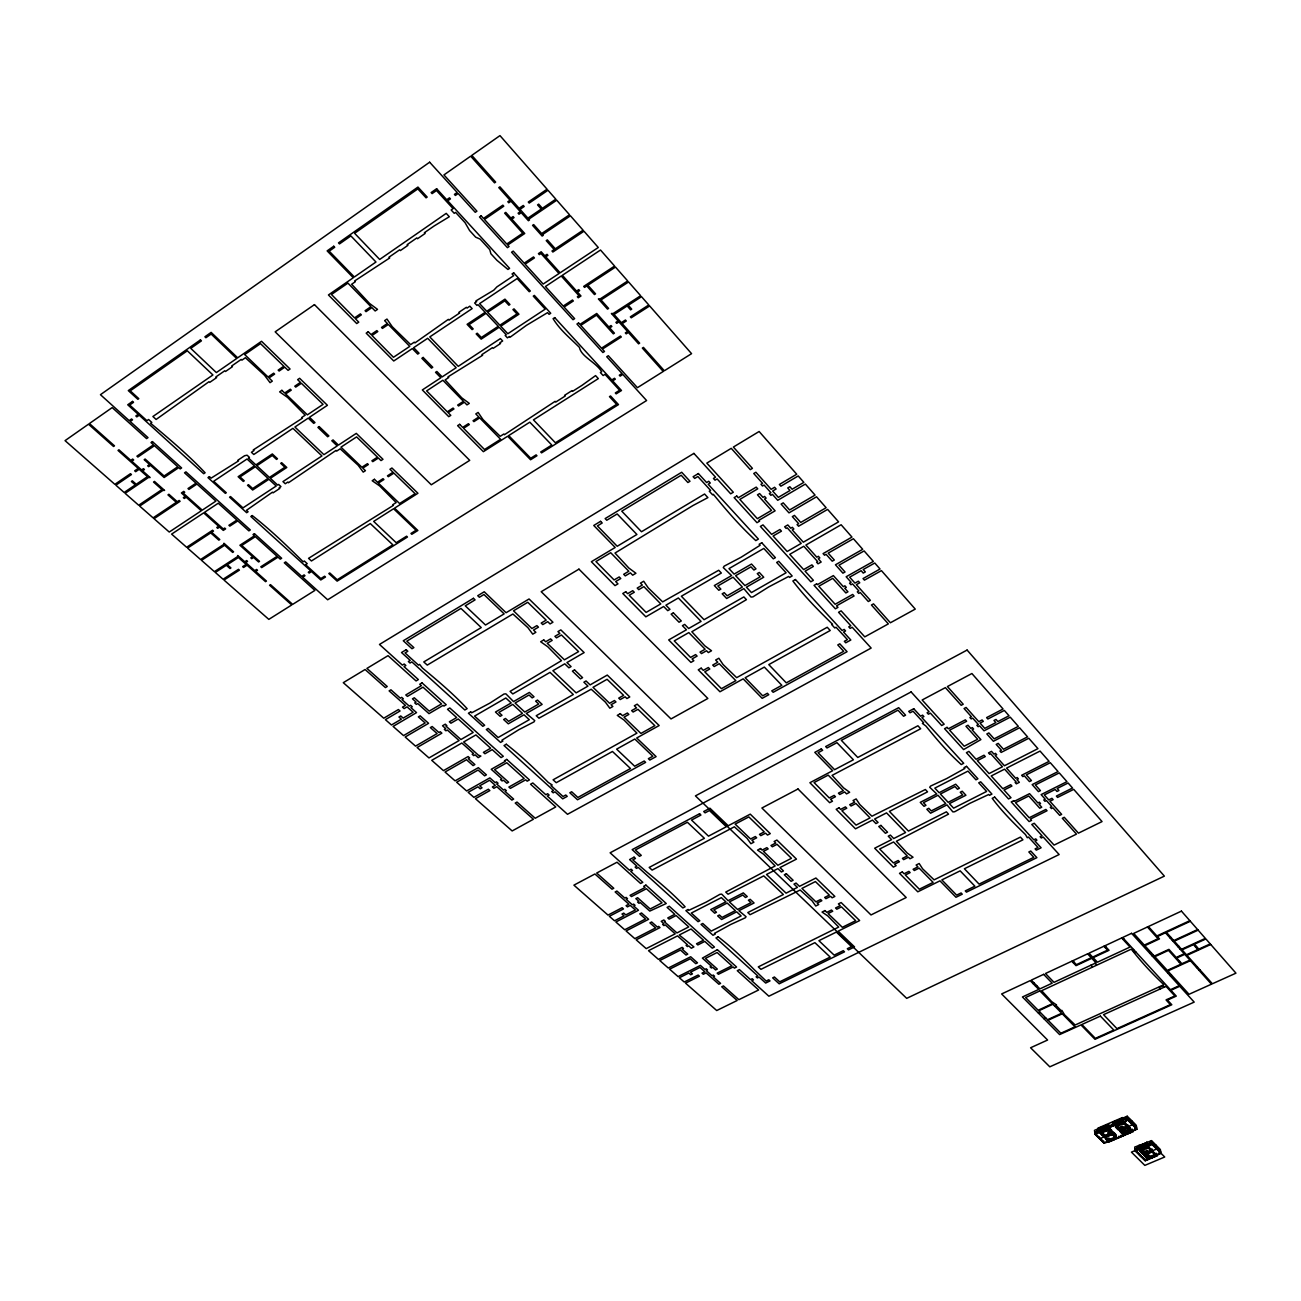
<?xml version="1.0" encoding="UTF-8"?>
<svg xmlns="http://www.w3.org/2000/svg" width="1301" height="1301" viewBox="0 0 1301 1301"><rect width="100%" height="100%" fill="white"/><g stroke="black" fill="none" stroke-linecap="round" stroke-linejoin="round"><path stroke-width="1.5" d="M1073.049 962.496L1073.976 962.073M1105.151 947.535L1106.078 947.095M1122.877 939.273L1123.804 938.834M1033.059 983.605L1034.197 983.068M1035.531 986.125L1036.669 985.589M1133.61 949.519L1132.667 949.958L1135.057 952.56L1136.001 952.137M1170.071 937.94L1171.014 937.501M1172.429 940.574L1173.372 940.135M1149.742 953.291L1151.157 952.641M1152.117 955.877L1153.515 955.227M1177.877 946.673L1178.82 946.234M1038.491 1013.219L1040.28 1012.389M1054.493 1005.868L1056.526 1004.925L1051.631 1001.575L1041.662 990.695L1131.268 949.161C1142.034 962.74 1150.832 972.254 1163.875 984.727L1075.163 1025.009L1064.527 1014.78L1061.909 1010.422L1059.876 1011.365M1180.202 949.275L1181.162 948.836M1195.538 946.965L1196.481 946.526M1043.89 1018.683L1045.679 1017.854M1178.608 961.602L1179.552 961.179M1167.713 973.018L1169.127 972.384M1170.038 975.571L1171.437 974.937M1196.53 967.521L1197.473 967.098M1198.823 970.091L1199.766 969.652M1167.485 1000.079L1176.283 996.111L1170.933 990.272L1179.763 986.272L1194.188 1002.112L1049.809 1066.82L1030.587 1047.76L1047.598 1040.036L1001.64 993.948L1030.164 980.645L1038.735 989.41L1022.44 996.973L1059.616 1034.588L1080.968 1024.912L1094.987 1039.304L1171.811 1004.762L1166.981 999.526M1132.748 1129.626L1133.073 1131.61L1108.989 1141.936L1098.857 1131.968L1098.272 1128.032L1122.389 1117.592L1123.479 1123.641M1136.911 1129.268L1136.261 1125.316L1127.203 1116.225L1115.103 1121.446L1115.721 1125.398L1127.853 1120.161L1136.911 1129.268L1124.828 1134.456L1124.194 1130.504M1106.322 1125.885L1105.769 1127.593M1116.225 1121.592L1115.689 1123.3M1094.775 1132.342L1106.793 1127.138M1115.412 1123.43L1127.528 1118.193L1136.586 1127.284M1106.614 1127.853L1106.078 1129.561M1116.534 1123.576L1115.998 1125.284M1122.161 1121.153L1121.625 1122.861M1098.857 1131.968L1123.17 1121.657M1095.068 1134.309L1107.102 1129.122L1106.5 1125.17L1094.483 1130.358L1095.068 1134.309L1104.224 1143.286L1116.225 1138.131L1115.916 1136.163M1101.329 1133.187L1110.013 1129.382L1110.225 1130.764M1116.209 1122.552L1114.615 1120.958L1115.542 1127.056L1123.755 1123.527L1122.015 1118.47L1122.698 1122.389L1131.724 1131.496M1110.745 1130.114L1110.208 1131.821M1118.079 1126.959L1117.543 1128.666M1105.508 1127.707L1109.2 1131.203L1110.501 1130.65M1116.534 1128.048L1117.819 1127.479L1115.233 1124.91M1109.639 1129.951L1109.948 1131.935L1111.233 1131.382L1110.924 1129.398M1120.714 1132.195L1121.999 1131.642L1118.567 1128.227L1117.266 1128.78L1116.957 1126.796M1115.542 1127.056L1118.258 1129.756L1126.455 1126.227L1125.349 1122.714L1125.576 1124.097M1123.235 1128.243L1122.698 1129.951M1122.519 1131.724L1123.495 1132.699L1130.406 1129.74L1127.707 1127.04L1120.795 1130.016L1121.787 1130.992L1120.486 1131.545L1119.852 1128.341L1120.86 1132.358M1119.234 1127.219L1119.722 1131.219L1127.934 1127.691M1114.193 1134.57L1115.152 1135.643M1122.259 1131.106L1121.722 1132.813M1109.948 1131.935L1113.396 1135.35L1114.681 1134.797M1126.097 1130.227L1130.309 1128.422M1114.128 1136.082L1115.429 1135.513L1115.12 1133.545L1113.819 1134.098L1114.128 1136.082L1116.713 1138.619L1116.095 1134.521M1120.486 1131.545L1123.413 1131.382L1126.113 1133.887L1124.698 1130.829L1125.316 1134.927L1122.747 1132.374L1121.446 1132.927L1120.486 1128.032M1124.503 1132.472L1130 1130.114M1108.257 1139.985L1116.404 1136.489L1113.705 1133.822L1113.396 1131.837M1119.722 1131.219L1122.438 1133.903L1131.236 1130.227L1131.463 1131.61M1131.561 1130.081L1132.537 1131.138M1130.634 1131.171L1130.114 1132.878M1140.554 1146.815L1138.993 1145.254L1139.92 1151.287L1148.084 1147.84L1147.189 1142.457L1134.716 1147.075L1135.366 1151.011L1145.222 1160.785L1157.191 1155.727L1156.849 1153.759M1151.499 1140.619L1139.481 1145.726L1140.131 1149.677L1152.166 1144.555L1151.499 1140.619L1160.329 1149.499L1161.012 1153.434L1149.011 1158.508L1148.685 1156.54M1146.165 1143.514L1145.644 1145.222M1147.238 1143.059L1146.718 1144.766M1135.041 1149.043L1147.531 1144.425M1139.806 1147.693L1151.824 1142.587L1160.671 1151.466M1146.49 1145.482L1145.97 1147.189M1147.58 1145.026L1147.043 1146.734M1135.366 1151.011L1147.368 1145.905L1157.191 1155.727M1142.928 1150.93L1143.921 1151.987L1143.172 1152.312L1142.961 1149.889L1142.327 1151.857L1140.896 1152.247L1140.57 1150.279M1139.92 1151.287L1142.571 1153.922L1150.718 1150.474L1150.393 1148.507M1143.53 1151.418L1144.018 1155.353L1152.149 1151.905L1151.824 1149.938M1147.01 1154.995L1147.986 1156.052L1147.043 1153.954M1146.262 1155.76L1144.978 1156.313L1144.132 1152.507L1144.376 1153.889M1144.018 1155.353L1146.653 1157.971L1154.784 1154.54L1154.442 1152.572M1156.426 1153.889L1155.906 1155.581L1146.994 1146.75M1154.768 1155.272L1154.247 1156.963M1106.631 1134.765L1108.11 1136.212M1100.744 1129.235L1099.621 1128.146L1100.223 1132.081L1109.363 1141.075L1109.054 1138.18L1108.517 1139.871M1098.272 1128.032L1099.41 1132.439M1099.914 1130.114L1101.036 1131.219M1099.069 1130.488L1123.202 1120.063M1107.606 1126.276L1105.996 1124.682L1106.923 1130.78L1105.199 1125.723L1106.322 1126.829M1106.549 1125.739L1106.826 1129.235M1110.436 1129.414L1110.973 1131.496M1114.615 1133.561L1115.266 1135.366M1106.305 1126.65L1109.2 1131.203M1109.509 1129.658L1112.225 1132.358L1104.061 1135.871L1103.752 1133.887M1108.452 1133.252L1109.086 1135.057M1116.713 1122.861L1118.128 1125.95L1116.404 1120.893L1117.51 1121.999M1141.091 1147.157L1142.506 1150.198L1140.766 1145.189L1141.839 1146.262M1122.324 1130.114L1120.535 1126.666M1149.222 1156.898L1150.295 1157.955L1149.954 1155.987M1114.924 1122.926L1116.843 1126.503M1139.318 1147.222L1140.879 1148.783M1139.643 1149.19L1149.482 1158.98L1148.881 1154.93M1119.413 1129.252L1122.438 1133.903M1122.324 1120.437L1123.446 1121.543M1146.669 1144.782L1147.742 1145.856M1133.073 1131.61L1123.023 1121.543L1122.389 1117.592M1123.869 1127.349L1125.332 1128.813M1148.149 1151.564L1149.58 1152.995M1147.417 1143.904L1146.344 1142.815L1147.059 1148.263M1055.859 1005.234L1061.226 1010.731M1090.921 965.196L1092.271 966.627M1095.1 963.26L1096.45 964.692M1160.216 988.971L1158.915 987.573L1163.11 985.67L1164.395 987.069M1181.877 963.748L1176.706 958.024L1184.739 954.349L1189.895 960.089L1167.306 970.4L1154.833 956.674L1168.509 950.38L1180.934 964.187M1197.847 949.567L1193.472 944.64L1182.072 949.86L1186.463 954.771L1210.223 943.892L1205.881 938.948L1194.432 944.201L1198.79 949.128M1159.776 1150.572L1159.126 1148.767L1159.354 1150.149M1160.118 1152.54L1159.467 1150.735L1159.695 1152.117M1158.671 1149.466L1158.02 1147.661L1158.248 1149.043M1159.012 1151.434L1158.362 1149.629L1158.589 1151.011M1159.24 1154.182L1158.996 1152.8L1158.492 1154.507M1157.565 1148.36L1156.914 1146.555L1157.158 1147.937M1157.906 1150.328L1157.256 1148.523L1157.483 1149.905M1155.922 1145.075L1156.589 1149.011L1152.296 1150.832L1151.954 1148.864M1155.353 1146.132L1154.703 1144.343L1154.946 1145.709M1155.695 1148.1L1155.044 1146.311L1155.272 1147.693M1156.378 1153.271L1156.719 1155.239M1154.247 1145.026L1153.597 1143.221L1153.841 1144.604M1154.589 1146.994L1153.938 1145.189L1154.166 1146.571M1155.516 1153.645L1155.857 1155.613M1153.141 1143.921L1152.491 1142.115L1152.719 1143.498M1153.483 1145.888L1152.832 1144.083L1153.06 1145.465M1154.995 1156.654L1154.28 1153.271L1153.759 1154.963M1152.849 1151.45L1153.076 1152.832M1152.426 1151.043L1152.67 1152.41M1150.051 1143.335L1149.824 1141.969L1149.303 1143.66M1150.377 1145.319L1150.149 1143.937L1149.629 1145.628M1151.418 1150.019L1151.645 1151.401M1152.426 1157.744L1152.198 1156.361L1151.678 1158.053M1150.995 1149.596L1151.222 1150.978M1149.97 1148.588L1150.214 1149.97M1149.564 1148.165L1149.791 1149.547M1149.092 1153.206L1148.864 1151.824L1148.344 1153.515M1146.718 1141.969L1147.482 1145.97M1147.58 1146.571L1147.807 1147.954M1146.913 1152.084L1147.433 1150.393L1148.084 1153.629L1146.311 1150.23M1147.596 1155.467L1147.937 1157.435M1146.246 1152.296L1146.588 1154.263L1144.815 1150.865M1146.653 1154.507L1146.978 1156.475L1145.693 1157.028L1145.368 1155.06M1147.726 1159.728L1147.498 1158.345L1146.978 1160.037M1144.62 1143.498L1144.847 1144.864M1144.945 1145.465L1145.173 1146.848M1146.295 1154.28L1146.832 1156.329M1145.921 1153.792L1146.653 1157.971M1143.855 1143.807L1144.099 1145.189M1144.197 1145.774L1144.425 1147.157M1144.978 1152.849L1145.303 1154.816M1144.88 1158.817L1145.222 1160.785M1142.034 1144.587L1142.262 1145.97M1142.359 1146.555L1142.603 1147.937M1142.571 1150.458L1142.896 1152.426L1141.611 1152.962L1141.286 1150.995M1144.197 1159.776L1143.546 1157.988L1143.774 1159.354M1141.286 1144.913L1141.514 1146.279M1141.611 1146.88L1141.839 1148.263M1141.855 1149.742L1142.18 1151.71M1142.245 1151.954L1142.571 1153.922M1142.977 1158.557L1142.327 1156.768L1142.554 1158.134M1140.814 1147.271L1140.587 1145.888L1140.066 1147.58M1141.205 1150.751L1140.912 1147.856L1140.392 1149.564M1141.741 1157.337L1141.091 1155.548L1141.319 1156.914M1135.675 1126.373L1135.025 1124.568L1135.253 1125.934M1136.001 1128.341L1135.35 1126.536L1135.578 1127.918M1140.505 1156.117L1139.855 1154.329L1140.083 1155.695M1134.553 1125.235L1133.887 1123.43L1134.114 1124.812M1134.862 1127.219L1134.212 1125.398L1134.439 1126.78M1135.122 1130.032L1134.895 1128.65L1134.374 1130.358M1139.286 1154.898L1138.635 1153.093L1138.863 1154.475M1137.562 1147.97L1137.334 1146.588L1136.798 1148.295M1137.871 1149.938L1137.659 1148.555L1137.123 1150.263M1133.415 1124.097L1132.764 1122.291L1132.992 1123.674M1133.74 1126.081L1133.09 1124.259L1133.317 1125.641M1138.05 1153.678L1137.399 1151.873L1137.627 1153.255M1131.74 1120.779L1132.39 1124.731L1128.065 1126.585L1127.739 1124.617M1136.814 1152.442L1136.163 1150.653L1136.391 1152.035M1135.838 1148.685L1136.066 1150.051M1131.154 1121.836L1130.504 1120.015L1130.715 1121.397M1131.48 1123.804L1130.813 1121.982L1131.041 1123.381M1132.26 1129.138L1132.586 1131.122M1130.016 1120.681L1129.366 1118.876L1129.593 1120.259M1130.341 1122.665L1129.691 1120.844L1129.902 1122.226M1131.398 1129.512L1131.772 1131.463M1130.536 1129.073L1129.886 1127.251L1130.862 1132.553M1128.878 1119.543L1128.227 1117.738L1128.455 1119.12M1129.203 1121.527L1128.552 1119.706L1128.78 1121.088M1130.358 1130.504L1130.13 1129.122L1129.593 1130.829M1127.203 1116.225L1127.853 1120.161M1128.666 1127.268L1128.878 1128.65M1128.227 1126.829L1128.455 1128.211M1127.398 1125.056L1127.707 1127.04M1127.186 1125.788L1127.414 1127.17M1128.276 1133.659L1128.048 1132.277L1127.528 1133.984M1125.739 1118.958L1125.511 1117.575L1124.991 1119.299M1126.064 1120.942L1125.837 1119.559L1125.3 1121.267M1126.764 1125.365L1126.975 1126.747M1125.723 1124.324L1125.934 1125.707M1125.284 1123.885L1125.511 1125.267M1125.316 1130.65L1125.528 1132.033M1125.625 1132.634L1125.853 1134.017M1123.511 1127.479L1123.82 1129.463L1122.031 1126.015M1122.73 1123.966L1121.836 1119.169L1121.299 1120.877M1123.446 1129.626L1122.649 1127.138L1122.877 1128.52M1123.186 1130.732L1123.722 1133.35M1123.544 1135.692L1123.316 1134.309L1122.779 1136.017M1122.747 1132.374L1121.755 1126.78L1121.218 1128.487M1120.259 1119.153L1120.486 1120.535M1120.584 1121.12L1120.795 1122.503M1121.69 1129.675L1121.999 1131.642M1121.462 1129.008L1121.738 1131.756M1119.51 1119.478L1119.722 1120.86M1119.819 1121.446L1120.047 1122.828M1121.381 1136.619L1121.169 1135.236L1120.633 1136.944M1117.673 1120.275L1117.884 1121.641M1117.982 1122.243L1118.209 1123.625M1118.258 1126.243L1118.567 1128.227M1116.925 1120.6L1117.136 1121.982M1117.234 1122.568L1117.445 1123.95M1117.51 1125.511L1118.258 1129.756M1117.331 1126.211L1117.559 1127.609M1119.234 1137.546L1119.023 1136.163L1118.486 1137.871M1116.225 1126.064L1116.681 1128.195M1115.738 1136.879L1115.949 1138.261M1113.136 1123.706L1112.924 1122.324L1112.388 1124.031M1113.445 1125.674L1113.233 1124.292L1112.697 1125.999M1114.372 1132.813L1115.201 1138.57M1114.404 1135.952L1114.209 1133.529L1105.541 1137.318L1105.248 1135.35M1114.632 1136.716L1114.941 1138.684L1113.526 1135.627M1113.445 1133.854L1113.672 1135.236M1114.518 1139.562L1114.307 1138.18L1113.77 1139.887M1113.087 1133.366L1113.396 1135.35M1111.298 1126.601L1111.07 1125.219L1110.534 1126.926M1111.916 1130.374L1112.404 1134.374M1111.883 1133.854L1111.249 1132.049L1111.461 1133.431M1110.192 1128.666L1111.119 1134.927L1109.33 1131.496M1111.948 1140.668L1111.721 1139.286L1111.184 1140.993M1110.745 1135.09L1110.534 1133.708L1109.997 1135.415M1108.826 1125.56L1108.615 1124.178L1108.078 1125.885M1109.477 1131.089L1108.924 1126.162L1108.387 1127.869M1110.16 1139.269L1110.371 1140.652M1107.915 1128.243L1108.208 1130.227M1108.663 1134.635L1109.054 1132.244L1109.623 1135.578L1107.834 1132.13M1109.411 1139.578L1109.623 1140.961M1108.696 1139.952L1108.989 1141.936M1107.948 1138.017L1108.566 1141.432M1106.5 1138.261L1105.85 1136.456L1106.061 1137.838M1106.224 1138.033L1106.435 1139.416M1106.744 1142.213L1106.533 1140.831L1105.996 1142.522M1103.882 1126.227L1104.094 1127.609M1104.191 1128.195L1104.403 1129.577M1105.801 1137.611L1106.013 1138.993M1105.021 1136.814L1104.37 1135.009L1104.582 1136.391M1103.134 1126.552L1103.346 1127.934M1103.443 1128.52L1103.638 1129.902M1103.102 1134.927L1102.89 1133.545L1103.947 1136.96L1099.654 1138.814L1099.361 1136.83M1103.931 1141.319L1104.224 1143.286M1101.313 1127.333L1101.524 1128.715M1101.605 1129.317L1101.817 1130.699M1102.142 1131.366L1102.354 1132.748M1103.297 1142.376L1102.663 1140.57L1102.874 1141.953M1101.394 1131.691L1101.605 1133.073M1101.654 1133.545L1101.866 1134.927M1100.939 1129.675L1100.727 1128.292L1100.191 1130M1101.248 1131.642L1101.036 1130.26L1100.483 1131.968M1100.565 1127.658L1100.76 1129.04M1100.857 1129.642L1101.443 1134.505M1102.158 1141.253L1101.524 1139.448L1101.736 1140.831M1101.02 1140.148L1100.386 1138.342L1100.581 1139.709M1098.727 1137.903L1098.093 1136.098L1098.304 1137.481M1097.296 1131.252L1097.085 1129.87L1096.548 1131.577M1097.589 1133.22L1097.377 1131.837L1096.841 1133.545M1097.589 1136.781L1096.938 1134.96L1097.15 1136.342M1096.434 1135.643L1095.8 1133.838L1095.995 1135.22M429.639 162.202L100.453 394.691L129.157 420.613L131.547 418.955L132.539 419.849L130.165 421.508L148.005 437.624L146.574 438.6L112.179 407.587L89.427 423.541L114.488 445.836L113.545 446.487L88.484 424.207L65.05 440.632L114.862 484.346L130.474 473.678L131.45 474.556L115.854 485.192L124.148 492.477L135.304 484.899L131.401 481.468L132.344 480.833L136.231 484.265L147.452 476.654L139.174 469.287L135.662 471.678L134.686 470.816L138.199 468.409L118.017 450.455L118.944 449.804L130.799 460.359L132.669 459.058L133.661 459.936L131.775 461.221L141.581 469.937L143.452 468.669L144.427 469.531L142.557 470.816L150.119 477.532L148.428 477.516L125.124 493.339L138.687 505.243L161.958 489.55L153.534 482.053L154.477 481.419L164.577 490.412L162.918 490.412L139.662 506.089L153.095 517.863L176.334 502.332L167.959 494.884L168.886 494.25L177.261 501.698L179.131 500.446L180.091 501.292L154.055 518.709L169.244 532.044L201.33 510.773L186.173 497.226L184.303 498.478L183.343 497.632L185.23 496.38L181.408 492.965L183.766 491.388L184.709 492.25L183.311 493.193L202.257 510.155L215.885 501.113L196.955 484.037L188.954 489.404L187.994 488.558L196.012 483.175L184.531 472.816L185.945 471.873L250.312 529.946L248.898 530.873L237.823 520.888L229.838 526.108L228.911 525.279L236.896 520.058L218.243 503.227L204.615 512.252L223.3 528.97L224.699 528.043L225.626 528.873L223.3 530.401L219.576 527.084L217.706 528.32L216.779 527.49L218.649 526.255L203.672 512.87L171.618 534.109L186.628 547.282L212.583 530.239L213.51 531.068L211.64 532.288L219.788 539.525L218.844 540.143L210.713 532.906L187.572 548.111L200.582 559.528L223.691 544.452L223.935 543.233L233.578 551.803L232.651 552.405L224.618 545.265L201.509 560.341L214.389 571.643L237.465 556.698L237.693 555.478L244.783 561.788L246.637 560.585L247.548 561.398L245.694 562.585L254.752 570.651L256.606 569.464L257.517 570.277L255.663 571.464L266.461 581.075L265.534 581.661L247.044 565.203L243.563 567.447L242.653 566.634L246.133 564.406L238.392 557.511L227.285 564.699L230.928 567.935L230.017 568.521L226.358 565.301L215.316 572.44L223.073 579.254L238.49 569.318L239.4 570.131L223.983 580.051L268.819 619.374L291.733 604.965L269.567 585.239L270.494 584.653L292.66 604.38L314.907 590.41L284.301 562.796L285.7 561.902L301.751 576.392L304.092 574.912L304.971 575.709L302.645 577.189L327.673 599.777L646.597 400.545L622.821 374.428L620.154 376.135L619.309 375.208L621.992 373.501L606.721 356.734L608.331 355.71L637.425 387.682L663.266 371.452L642.352 348.083L643.442 347.4L664.339 370.769L691.563 353.661L649.638 305.946L631.213 317.802L630.367 316.842L648.792 304.971L641.523 296.693L628.285 305.263L631.717 309.134L630.611 309.849L627.18 305.963L614.023 314.484L621.341 322.664L625.439 320.013L626.285 320.989L622.187 323.624L639.653 343.139L638.563 343.838L628.367 332.454L626.188 333.853L625.342 332.893L627.521 331.495L618.951 321.932L616.772 323.331L615.91 322.372L618.089 320.957L611.405 313.476L613.161 313.508L640.661 295.717L628.578 281.959L601.013 299.929L608.592 308.418L607.502 309.118L598.395 298.937L600.135 298.954L627.7 280.967L615.487 267.079L587.857 285.228L595.549 293.831L594.459 294.546L586.767 285.944L584.572 287.391L583.694 286.399L614.609 266.071L600.509 250.02L562.357 275.292L576.571 291.082L578.75 289.635L579.628 290.627L577.449 292.058L580.978 295.978L578.246 297.766L577.351 296.791L578.994 295.717L561.251 276.007L545.412 286.513L563.203 306.077L572.456 300.011L573.334 300.986L564.081 307.052L574.635 318.647L573.009 319.704L511.569 252.215L513.212 251.109L524.189 263.176L533.491 256.931L534.402 257.94L525.1 264.168L543.168 284.041L559.023 273.535L541.005 253.516L539.346 254.622L538.435 253.614L541.183 251.776L544.81 255.793L547.022 254.329L547.916 255.338L545.721 256.801L560.113 272.803L598.281 247.499L583.986 231.22L552.876 252.02L551.982 251.012L554.193 249.532L546.241 240.652L547.347 239.904L555.299 248.8L583.092 230.196L570.44 215.803L542.582 234.57L543.249 235.318L542.143 236.066L532.564 225.349L533.67 224.601L541.671 233.546L569.529 214.763L556.73 200.208L528.808 219.17L529.523 219.967L528.417 220.731L521.229 212.697L519.018 214.21L518.091 213.169L520.302 211.656L511 201.248L508.772 202.777L507.829 201.736L510.057 200.208L498.787 187.604L499.909 186.84L519.099 208.306L523.262 205.46L524.189 206.501L520.026 209.347L527.897 218.145L541.249 209.071L537.573 204.907L538.679 204.143L542.371 208.306L555.82 199.167L547.981 190.255L529.214 203.07L528.287 202.029L547.07 189.198L499.974 135.613L471.791 155.388L495.648 182.091L494.543 182.856L470.669 156.169L443.934 174.919L476.914 211.169L475.255 212.307L458.147 193.524L455.399 195.443L454.439 194.386L457.188 192.467L429.639 162.202M200.419 339.919L128.295 390.593L137.841 399.309L138.8 398.643L130.263 390.837L187.295 350.782L212.909 374.964L152.9 416.515L156.12 419.459L209.006 381.697L209.737 382.38L216.633 377.615L215.885 376.932L224.78 370.769L225.512 371.468L232.456 366.671L231.708 365.971L241.173 359.434L241.905 360.149L245.401 357.726L264.558 375.306L270.055 382.657L272.299 381.128L268.998 377.94L274.625 374.103L273.665 373.176L268.039 377.014L244.686 354.571L260.509 343.627L283.813 366.231L278.154 370.102L279.13 371.029L284.773 367.175L288.074 370.362L290.058 369.012L261.534 341.285L237.676 357.808L211.136 332.389L204.907 336.764L205.9 337.723L211.136 334.048L236.684 358.507L216.356 372.574L190.759 348.359L201.427 340.862L200.419 339.919M333.723 246.247L327.136 250.882L353.287 277.731L328.437 294.953L356.718 323.559L358.767 322.16L355.498 318.843L361.353 314.858L360.393 313.883L354.555 317.883L331.462 294.498L347.92 283.114L370.948 306.678L365.077 310.695L366.036 311.655L371.907 307.638L375.16 310.972L377.518 309.378L369.549 303.458L351.66 284.252L355.336 281.715L354.62 280.967L389.698 257.956L388.966 257.208L399.651 249.825L400.366 250.573L407.88 245.385L407.164 244.637L416.84 237.937L417.556 238.701L425.118 233.464L424.402 232.7L434.16 225.951L449.317 216.73L446.227 213.364L379.681 259.452L354.604 233.302L417.816 188.905L426.061 197.833L427.167 197.069L417.946 187.068L338.488 242.897L339.48 243.921L350.88 235.92L375.973 262.021L354.344 276.999L329.186 251.158L334.715 247.271L333.723 246.247M132.523 401.424L127.726 404.774L138.231 414.303L135.841 415.962L136.833 416.873L139.223 415.214L203.704 473.71L205.119 472.767C188.303 455.025 170.87 440.258 150.623 423.264L151.81 422.435L148.59 419.507L146.915 420.662L129.677 405.018L133.515 402.334L132.523 401.424M436.632 188.726L431.135 192.564L432.095 193.621L436.485 190.548L453.073 208.632L451.154 209.965L454.244 213.331L455.61 212.388L465.091 222.715L469.58 230.521L475.678 237.172L480.118 239.108L489.761 249.613L490.9 253.76L496.917 260.298L507.943 269.453L509.585 268.348L447.69 200.793L450.439 198.89L449.479 197.833L446.731 199.752L436.632 188.726M314.452 304.629L275.178 331.836L431.298 484.785L469.71 460.359L314.452 304.629M152.428 441.608L151.014 442.6L153.469 444.812L136.914 456.163L137.89 457.041L154.445 445.69L177.782 466.75L164.105 476.003L145.127 459.042L144.183 459.692L149.566 464.49L147.68 465.774L148.656 466.652L150.542 465.368L164.121 477.516L178.757 467.612L180.205 468.913L181.62 467.953L152.428 441.608M481.142 215.836L479.5 216.974L507.439 247.662L509.081 246.556L507.699 245.027L524.742 233.497L511.813 219.121L514.025 217.609L513.098 216.568L510.886 218.08L505.764 212.388L504.658 213.153L522.726 233.221L506.772 244.019L484.444 219.462L503.763 206.208L502.837 205.168L483.5 218.422L481.142 215.836M281.878 390.333L279.65 391.861L287.57 397.423L305.198 415.182L301.718 417.491L302.434 418.174L253.272 449.918L253.971 450.585L251.435 452.293L253.793 454.488L292.936 428.338L321.949 455.952L282.951 481.598L285.261 483.744L287.797 482.086L288.497 482.72L336.048 450.39L336.731 451.057L340.179 448.796L358.133 465.238L363.223 472.117L365.435 470.669L362.784 468.132L368.346 464.538L367.451 463.66L361.889 467.27L340.976 447.154L356.604 436.892L377.469 457.155L371.891 460.782L372.802 461.644L378.38 458.017L381.014 460.587L382.982 459.302L356.295 433.379L338.439 445.105L333.056 439.933L331.804 440.746L337.203 445.934L323.916 454.667L294.904 427.021L308.239 418.109L313.72 423.378L314.972 422.549L309.492 417.279L327.413 405.294L299.62 378.298L297.636 379.648L300.433 382.364L294.79 386.186L295.734 387.096L301.377 383.291L323.087 404.351L307.378 414.856L285.635 393.943L291.245 390.137L290.302 389.227L284.675 393.032L281.878 390.333M368.248 331.755L366.199 333.154L393.731 360.995L412.319 348.57L417.735 354.1L419.036 353.221L413.637 347.692L427.687 338.293L456.163 367.695L442.161 376.9L436.843 371.468L435.542 372.33L440.86 377.762L422.337 389.942L448.764 416.678L450.796 415.361L448.178 412.726L453.951 408.969L453.057 408.075L447.3 411.815L426.63 390.902L442.877 380.234L463.481 401.31L457.676 405.066L458.57 405.977L464.359 402.22L466.961 404.887L469.287 403.375L461.774 397.846L445.105 379.908L448.715 377.534L448.032 376.835L482.59 355.287L481.923 354.588L492.445 347.676L493.128 348.375L500.527 343.529L499.844 342.814L502.641 340.976L500.397 338.602L458.245 366.329L429.785 336.91L472.133 308.613L469.84 306.174L467.043 308.061L466.343 307.329L458.911 312.305L459.595 313.037L449.024 320.111L448.325 319.379L414.954 342.895L414.271 342.179L410.628 344.619L392.235 326.681L386.966 319.054L384.624 320.648L387.373 323.477L381.518 327.445L382.461 328.405L388.316 324.437L409.766 346.375L393.455 357.287L371.956 335.512L377.794 331.56L376.851 330.6L371.013 334.552L368.248 331.755M209.412 476.654L207.981 477.613L225.349 493.355L226.293 492.737L213.689 481.272L247.044 458.993L254.443 465.856L238.132 476.703L243.303 481.451L244.246 480.817L240.034 476.93L255.386 466.717L268.006 478.41L252.67 488.542L248.475 484.688L247.515 485.306L252.654 490.022L268.933 479.272L276.219 486.021L242.978 507.878L230.521 496.559L229.578 497.193L246.67 512.708L248.101 511.781L246.474 510.317L272.429 492.185L273.112 492.819L279.829 488.412L279.146 487.777L280.935 486.59L278.625 484.444L277.666 485.078L270.364 478.313L286.789 467.482L281.666 462.701L280.707 463.335L284.886 467.254L269.437 477.451L256.817 465.758L272.299 455.48L276.511 459.416L277.471 458.765L272.332 453.951L255.89 464.896L248.475 458.033L249.45 457.383L247.092 455.204L244.572 455.74L237.839 460.261L238.538 460.912L211.071 478.166L209.412 476.654M513.684 272.836L512.057 273.926L513.651 275.666L496.884 286.903L493.795 290.156L475.938 300.905L476.638 301.637L474.637 302.97L476.93 305.41L477.987 304.694L485.159 312.321L467.108 324.339L472.1 329.608L473.174 328.909L469.076 324.599L486.07 313.297L498.283 326.291L481.321 337.496L477.239 333.219L476.182 333.918L481.159 339.154L499.177 327.25L506.235 334.764L505.178 335.463L507.406 337.853L509.39 336.536L510.057 337.252L526.466 325.331L547.558 312.647L549.103 314.338L550.73 313.265L534.353 295.408L533.28 296.124L545.217 309.134L507.829 333.723L500.771 326.209L518.953 314.208L514.009 308.874L512.936 309.589L516.985 313.948L499.877 325.25L487.664 312.224L504.804 300.84L508.87 305.215L509.943 304.499L504.967 299.149L486.769 311.264L479.597 303.621L517.148 278.528L529.231 291.717L530.32 290.985L513.684 272.836M319.168 426.582L317.916 427.395L327.657 436.762L328.893 435.933L319.168 426.582M423.167 357.45L421.866 358.328L431.46 368.134L432.761 367.272L423.167 357.45M252.264 515.57L250.833 516.497L310.646 570.765L308.304 572.245L309.183 573.042L311.524 571.562L320.794 579.97L325.478 577.01L324.599 576.213L320.843 578.571L305.572 564.699L307.215 563.658L304.32 561.024L303.149 561.772C285.96 544.761 270.966 530.223 252.264 515.57M554.714 317.607L553.088 318.68C560.129 330.096 568.96 336.992 579.417 347.383C581.124 356.62 595.647 362.02 601.712 371.696L600.379 372.541L603.144 375.55L605.014 374.363L619.585 390.267L615.324 392.951L616.154 393.861L621.488 390.511L612.657 380.868L615.324 379.176L614.479 378.266L611.812 379.957L554.714 317.607M254.427 533.686L253.028 534.597L254.394 535.833L239.904 545.249L252.687 556.682L250.817 557.885L251.727 558.698L253.597 557.495L258.574 561.951L259.517 561.365L241.742 545.477L255.321 536.663L277.113 556.324L260.785 566.781L261.696 567.594L278.007 557.137L280.268 559.154L281.666 558.259L254.427 533.686M578.571 322.973L576.945 324.03L602.883 352.522L604.493 351.481L602.363 349.123L621.293 336.992L620.447 336.032L601.501 348.18L580.75 325.38L596.492 315.151L613.324 333.853L614.414 333.154L609.697 327.901L611.877 326.486L611.015 325.543L608.835 326.941L596.72 313.476L579.888 324.421L578.571 322.973M374.412 479.305L372.2 480.736L379.664 485.94L396.154 502.56L392.723 504.739L393.39 505.373L308.548 558.34L311.443 560.975L370.297 523.555L392.837 544.826L337.219 579.758L329.771 572.96L328.828 573.546L337.138 581.14L407.457 537.02L406.595 536.191L396.203 542.712L373.68 521.408L393.585 508.756L416.044 530.255L410.953 533.459L411.815 534.288L417.881 530.483L394.561 508.138L417.93 493.274L391.926 468.002L389.958 469.271L393.016 472.23L387.454 475.824L388.332 476.686L393.91 473.109L415.1 493.664L399.602 503.536L378.363 483.11L383.909 479.532L383.014 478.687L377.469 482.248L374.412 479.305M459.66 424.337L457.627 425.638L483.37 451.675L507.666 436.242L530.58 459.757L536.955 455.757L536.11 454.878L530.743 458.245L508.691 435.591L529.8 422.175L551.787 445.04L540.728 451.984L541.574 452.862L618.495 404.595L610.543 395.976L609.47 396.642L616.593 404.351L555.397 442.779L533.443 419.865L598.33 378.607L595.565 375.615L582.116 385.275L572.603 391.325L571.952 390.642L564.569 395.341L565.219 396.024L555.771 402.042L555.12 401.358L504.43 434.713L503.78 434.046L500.202 436.323L482.98 419.556L478.118 412.433L475.808 413.913L478.817 417.003L473.044 420.727L473.922 421.622L479.695 417.897L500.609 439.299L484.525 449.528L463.563 428.289L469.319 424.581L468.425 423.687L462.684 427.395L459.66 424.337M693.888 453.399L379.485 644.45L402.367 665.12L404.204 664.014L405.863 665.51L404.009 666.616L418.369 679.577L416.06 680.943L388.04 655.655L366.915 668.421L387.243 686.505L385.421 687.595L365.093 669.511L343.285 682.683L383.746 718.217L398.415 709.549L400.041 710.996L385.372 719.648L391.471 724.982L401.358 719.16L398.935 717.014L400.741 715.957L403.164 718.103L413.116 712.249L407.067 706.85L404.107 708.59L402.481 707.142L405.44 705.402L389.113 690.88L390.934 689.806L400.334 698.182L401.7 697.369L403.343 698.816L401.976 699.629L409.278 706.134L410.644 705.337L412.254 706.768L410.905 707.581L416.548 712.606L393.081 726.413L403.554 735.602L425.167 722.966L418.353 716.9L420.174 715.843L428.582 723.323L405.148 737L415.523 746.124L437.12 733.585L430.355 727.584L432.176 726.527L438.925 732.528L440.275 731.747L441.868 733.162L417.117 747.506L428.988 757.93L459.107 740.562L447.3 730.007L445.934 730.788L444.357 729.389L445.706 728.593L442.535 725.763L445.267 724.169L446.845 725.6L445.95 726.121L460.912 739.521L473.174 732.463L458.228 718.981L450.943 723.21L449.365 721.795L456.651 717.55L447.511 709.305L449.804 707.972L503.292 756.304L501.031 757.589L492.201 749.62L484.948 753.751L483.403 752.368L490.656 748.221L475.906 734.919L463.66 741.977L478.426 755.198L480.866 756.076L478.166 757.621L475.076 754.84L473.71 755.621L472.165 754.238L473.515 753.458L461.839 743.017L431.737 760.337L443.462 770.647L468.116 756.548L469.661 757.93L468.311 758.711L474.881 764.565L473.092 765.59L466.506 759.735L445.023 772.013L455.106 780.86L478.345 767.655L486.411 774.827L484.606 775.835L478.085 770.046L456.651 782.21L466.636 790.975L489.843 777.884L495.177 782.633L496.51 781.868L498.039 783.218L496.689 783.983L503.503 790.049L504.837 789.3L506.349 790.634L504.999 791.382L513.651 799.09L511.862 800.082L496.787 786.682L493.892 788.308L492.363 786.959L495.274 785.332L489.566 780.258L479.744 785.804L482.02 787.821L480.248 788.829L477.955 786.812L468.165 792.325L473.889 797.35L488.347 789.219L489.859 790.569L475.418 798.684L512.155 830.949L533.41 819.256L515.229 803.075L517.017 802.083L535.199 818.264L555.755 806.945L530.548 784.21L532.808 782.958L545.835 794.732L547.64 793.724L549.12 795.074L547.314 796.066L567.512 814.296L871.15 648.061L852.204 627.261L850.155 628.383L848.772 626.854L850.805 625.732L838.56 612.283L841.129 610.852L864.775 636.872L888.339 623.895L871.442 605.014L873.524 603.875L890.404 622.772L915.253 609.096L881.428 570.619L864.433 580.148L863.035 578.571L880.029 569.009L874.76 563.008L863.213 569.513L865.344 571.92L863.246 573.09L861.132 570.7L849.651 577.172L854.968 583.108L858.335 581.205L859.75 582.783L856.367 584.686L870.385 600.363L868.32 601.517L860.27 592.54L858.725 593.402L857.31 591.841L858.871 590.963L852.529 583.873L850.968 584.751L849.553 583.173L851.114 582.295L846.154 576.75L873.345 561.414L864.124 550.925L838.966 565.203L845.032 572.001L842.95 573.172L835.453 564.797L862.709 549.315L853.407 538.728L828.184 553.136L834.299 559.999L832.217 561.186L826.086 554.324L824.525 555.218L823.078 553.608L851.96 537.085L841.129 524.758L805.888 545.038L816.817 557.186L818.378 556.291L819.825 557.901L818.264 558.796L821.159 562.016L818.036 563.805L816.589 562.195L817.63 561.593L803.79 546.241L789.74 554.324L803.628 569.594L811.905 564.862L813.353 566.455L805.075 571.188L813.385 580.327L810.799 581.791L760.386 526.417L762.988 524.888L771.607 534.369L779.95 529.507L781.446 531.166L773.087 536.012L787.17 551.494L801.221 543.395L787.203 527.816L786.146 528.417L784.666 526.775L787.804 524.937L790.78 528.239L792.342 527.328L793.838 528.987L792.26 529.897L803.319 542.192L838.576 521.864L827.615 509.39L798.554 526.238L797.074 524.596L798.651 523.669L792.342 516.627L794.439 515.391L800.749 522.449L826.135 507.715L816.54 496.787L788.991 512.87L781.12 504.089L783.235 502.853L789.593 509.976L815.06 495.096L805.352 484.07L777.738 500.3L772.452 494.396L770.859 495.323L769.346 493.632L770.924 492.705L764.094 485.062L762.5 486.005L760.971 484.297L762.565 483.354L753.751 473.499L755.881 472.247L771.151 489.339L774.599 487.29L776.112 488.997L772.664 491.03L778.34 497.372L790 490.51L787.739 487.973L789.87 486.72L792.13 489.257L803.855 482.362L798.212 475.955L780.893 486.184L779.38 484.476L796.716 474.231L759.134 431.493L733.374 447.056L752.417 468.36L750.287 469.628L731.243 448.341L706.817 463.107L733.309 492.25L730.674 493.811L717.111 478.898L715.013 480.167L713.452 478.443L715.55 477.191L693.888 453.399M473.418 598.314L403.277 640.775L411.994 648.727L413.864 647.605L406.806 641.165L460.961 608.413L481.24 627.57L423.784 661.933L427.265 665.104L512.903 613.991L527.962 627.716L532.743 634.156L535.849 632.319L533.524 630.074L538.451 627.163L536.874 625.618L531.93 628.546L513.505 610.803L527.767 602.282L546.16 620.138L541.2 623.065L542.793 624.594L547.737 621.667L550.063 623.927L552.941 622.22L529.052 598.98L506.073 612.722L484.232 591.776L477.743 595.712L479.386 597.273L483.939 594.524L504.154 613.877L485.517 625.017L465.254 605.827L475.06 599.891L473.418 598.314M600.59 521.343L593.76 525.474L615.194 547.477L591.37 561.723L614.999 585.613L617.959 583.873L615.666 581.547L620.772 578.538L619.211 576.945L614.105 579.953L595.939 561.56L610.706 552.73L628.822 571.253L623.699 574.294L625.261 575.888L630.383 572.847L632.676 575.188L635.929 573.269L628.822 568.017L614.999 553.055L692.994 505.52L707.89 497.616L704.573 494.022L641.491 531.751L621.764 511.179L681.171 475.239L687.904 482.525L689.985 481.272L681.691 472.263L605.144 518.579L606.754 520.254L617.178 513.944L636.905 534.483L617.211 546.274L597.403 525.913L602.2 523.002L600.59 521.343M406.172 649.736L401.521 652.533L410.205 660.404L408.368 661.526L410.01 663.022L411.864 661.9L464.847 710.004L467.14 708.671C453.512 694.083 439.218 681.968 422.402 667.998L419.621 664.421L418.45 665.12L405.034 652.923L407.815 651.248L406.172 649.736M698.377 473.548L693.124 476.719L694.701 478.426L697.856 476.54L710.59 490.428L709.289 491.209L712.59 494.819L713.371 494.347C727.519 511.537 739.862 525.913 755.8 540.598L758.402 539.086L708.183 484.248L710.281 482.996L708.72 481.289L706.622 482.541L698.377 473.548M578.945 569.139L541.2 591.711L671.007 718.933L707.842 698.474L578.945 569.139M422.028 682.879L419.735 684.245L421.361 685.708L405.798 694.945L407.441 696.393L422.988 687.172L441.527 703.906L429.2 711.127L414.287 697.775L412.45 698.848L416.109 702.117L414.743 702.914L416.353 704.361L417.719 703.565L428.988 713.631L443.121 705.353L443.917 706.069L446.21 704.735L422.028 682.879M736.773 496.055L734.138 497.616L756.987 522.693L759.605 521.164L758.841 520.335L775.103 510.821L764.533 499.064L766.11 498.137L764.598 496.445L763.004 497.372L759.589 493.567L757.475 494.819L771.493 510.382L757.345 518.676L739.83 499.421L757.735 488.818L756.206 487.127L738.301 497.746L736.773 496.055M543.753 639.929L540.647 641.751L547.754 646.727L561.463 660.648L510.073 691.384L512.805 693.937L550.047 672.357L573.302 694.506L536.223 715.729L538.907 718.217L591.207 689.221L605.388 702.133L609.827 708.199L612.901 706.476L611.08 704.719L615.958 701.971L614.462 700.523L609.584 703.288L593.012 687.318L607.079 679.285L623.618 695.352L618.723 698.117L620.219 699.564L625.114 696.799L626.919 698.556L629.765 696.946L607.274 675.073L590.117 684.895L586.035 680.96L583.889 682.196L587.971 686.115L576.132 692.88L552.892 670.698L564.764 663.819L568.911 667.803L571.074 666.567L566.927 662.567L584.149 652.582L560.829 629.895L557.95 631.587L559.869 633.441L554.925 636.335L556.486 637.864L561.43 634.969L578.571 651.606L564.439 659.818L547.249 643.279L552.177 640.401L550.599 638.872L545.672 641.767L543.753 639.929M625.748 591.76L622.789 593.5L645.849 616.82L663.656 606.494L667.738 610.657L669.982 609.356L665.901 605.193L678.358 597.972L701.076 621.406L688.668 628.497L684.668 624.399L682.423 625.683L686.44 629.782L668.698 639.929L690.929 662.404L693.84 660.745L692.051 658.94L697.092 656.094L695.612 654.598L690.587 657.444L674.243 640.905L688.814 632.595L705.093 649.232L700.036 652.094L701.499 653.59L706.557 650.744L708.346 652.565L711.533 650.76L704.8 645.816L691.839 631.749L746.432 599.663L743.847 596.931L704.052 619.699L681.366 596.232L721.339 573.042L718.721 570.261L662.664 601.875L648.24 587.889L643.686 581.238L640.45 583.141L642.32 585.06L637.214 588.068L638.758 589.646L643.881 586.637L660.762 603.908L646.125 612.397L629.18 595.256L634.286 592.264L632.741 590.687L627.635 593.679L625.748 591.76M470.702 711.891L468.409 713.224L482.817 726.316L484.655 725.259L474.572 716.103L505.829 697.986L511.195 702.947L495.47 712.037L500.137 716.331L501.991 715.274L498.868 712.411L512.757 704.394L522.449 713.371L508.593 721.339L505.487 718.477L503.65 719.534L508.301 723.811L523.994 714.802L529.279 719.697L498.137 737.521L488.151 728.446L486.33 729.503L500.56 742.416L502.837 741.115L501.877 740.236L518.709 729.763L534.044 721.86L534.744 720.608L526.303 713.468L542.127 704.394L537.492 700.068L535.638 701.141L538.712 704.02L524.758 712.037L515.066 703.044L529.052 694.978L532.158 697.873L534.012 696.799L529.361 692.441L513.521 701.597L505.878 693.823L504.024 694.018L489.761 703.174L471.678 712.802L470.702 711.891M761.768 542.761L759.166 544.273L760.109 545.282L741.066 557.267L724.137 566.179L723.291 567.594L731.585 575.579L714.33 585.548L718.819 590.28L720.852 589.109L717.859 585.954L733.081 577.156L742.367 587.06L727.178 595.793L724.202 592.654L722.185 593.809L726.657 598.509L743.847 588.637L750.986 597.061L752.937 596.866L768.663 586.962L788.682 576.441L789.593 577.433L792.163 575.969L778.714 561.284L776.664 562.471L786.097 572.765L751.458 592.573L746.4 587.174L763.736 577.221L759.312 572.456L757.263 573.627L760.223 576.815L744.92 585.596L735.618 575.692L750.953 566.846L753.93 570.033L755.979 568.862L751.523 564.049L734.122 574.099L728.983 568.618L763.801 548.437L773.331 558.845L775.396 557.657L761.768 542.761M574.538 669.901L572.391 671.137L580.441 678.878L582.588 677.658L574.538 669.901M673.381 612.852L671.137 614.137L679.057 622.236L681.285 620.951L673.381 612.852M506.3 744.253L504.024 745.554L553.51 790.471L551.705 791.48L553.185 792.813L554.99 791.821L562.715 798.847L567.236 796.358L565.772 795.009L563.057 796.505L551.039 785.593L552.161 784.958L548.323 782.47C534.272 768.338 521.929 756.401 506.3 744.253M795.431 579.53L792.862 580.994C804.701 596.606 817.37 609.34 832.575 624.285L831.811 624.708L834.787 627.96L836.071 627.261L847.406 639.62L844.365 641.295L845.748 642.808L850.821 640.011L843.536 632.058L845.569 630.92L844.17 629.408L842.137 630.53L795.431 579.53M506.74 759.41L504.463 760.695L505.227 761.378L491.241 769.298L501.893 778.844L500.56 779.592L502.072 780.958L503.422 780.193L506.821 783.235L508.626 782.226L494.559 769.655L506.756 762.76L524.173 778.47L508.87 787.04L510.382 788.373L525.685 779.819L527.181 781.169L529.442 779.917L506.74 759.41M816.621 583.889L814.036 585.352L835.388 608.803L837.958 607.372L836.543 605.811L854.058 596.004L852.659 594.443L835.144 604.266L818.768 586.263L832.721 578.36L845.861 592.947L847.943 591.792L844.756 588.247L846.3 587.385L844.886 585.808L843.341 586.686L833.372 575.595L817.337 584.686L816.621 583.889M620.349 713.631L617.276 715.371L624.025 720.038L636.921 733.162L553.088 779.819L556.243 782.698L612.446 751.474L630.497 768.517L577.872 797.448L571.659 791.772L569.838 792.764L577.53 799.773L645.621 762.37L644.19 761.004L634.66 766.224L616.625 749.148L634.823 739.033L652.809 756.255L648.37 758.694L649.817 760.06L656.111 756.613L636.709 737.992L659.152 725.535L637.181 704.166L634.351 705.76L636.514 707.874L631.635 710.606L633.115 712.037L637.994 709.305L654.858 725.682L640.921 733.439L624.008 717.16L628.855 714.428L627.375 712.997L622.529 715.729L620.349 713.631M701.174 668.177L698.263 669.82L719.957 691.758L743.18 678.846L762.175 698.344L768.761 694.718L767.362 693.27L762.728 695.824L745.148 677.756L764.337 667.088L781.836 685.302L771.769 690.847L773.184 692.295L847.065 651.703L839.795 643.816L837.779 644.938L843.666 651.313L786.276 682.862L768.793 664.616L830.217 630.497L827.241 627.261L736.659 677.658L723.063 664.502L718.851 658.241L715.648 660.03L717.778 662.209L712.737 665.055L714.2 666.535L719.242 663.705L735.829 680.667L721.421 688.684L704.768 671.82L709.793 669.007L708.329 667.527L703.304 670.34L701.174 668.177M967.098 650.061L695.433 795.887L906.699 998.355L1164.362 876.126L967.098 650.061M911.107 691.937L610.12 852.805L629.359 870.174L631.131 869.231L632.514 870.483L630.741 871.426L642.808 882.322L640.596 883.477L617.032 862.221L596.687 873.036L613.779 888.258L612.023 889.185L594.931 873.979L573.904 885.152L608.006 915.091L622.122 907.724L623.488 908.927L609.372 916.294L614.511 920.799L624.041 915.839L621.992 914.034L623.732 913.123L625.781 914.928L635.376 909.952L630.253 905.398L627.424 906.878L626.057 905.675L628.887 904.195L615.145 891.949L616.902 891.039L624.822 898.097L626.139 897.397L627.505 898.633L626.188 899.316L632.351 904.797L633.668 904.114L635.034 905.333L633.717 906.016L638.482 910.261L615.877 922.002L624.708 929.76L645.54 918.994L639.783 913.871L641.539 912.977L648.63 919.287L626.057 930.947L634.823 938.639L655.623 927.955L649.915 922.881L651.655 921.986L657.363 927.06L658.664 926.393L659.997 927.58L636.173 939.826L646.207 948.624L675.203 933.825L665.234 924.897L663.917 925.58L662.583 924.377L663.884 923.71L661.217 921.319L663.835 919.97L665.169 921.157L664.307 921.612L676.943 932.931L688.733 926.914L676.13 915.53L669.104 919.14L667.771 917.937L674.796 914.327L667.088 907.382L669.283 906.244L714.46 947.047L712.281 948.153L704.8 941.404L697.84 944.933L696.523 943.762L703.499 940.233L691.042 928.995L679.252 934.996L693.921 946.917L691.319 948.234L688.701 945.892L687.4 946.543L686.082 945.372L687.383 944.721L677.512 935.891L648.532 950.673L658.452 959.39L682.179 947.356L683.497 948.527L682.196 949.193L687.757 954.137L686.017 955.015L680.456 950.055L659.77 960.545L668.307 968.025L690.685 956.755L697.499 962.821L695.775 963.683L690.262 958.788L669.625 969.18L678.081 976.612L700.41 965.407L704.931 969.44L706.215 968.79L707.516 969.928L706.215 970.579L711.989 975.717L713.273 975.083L714.558 976.222L713.273 976.856L720.591 983.393L718.884 984.239L706.101 972.872L703.304 974.27L702.02 973.132L704.817 971.733L699.987 967.424L690.522 972.172L692.457 973.88L690.733 974.742L688.798 973.034L679.382 977.75L684.228 982.011L698.149 975.051L699.434 976.189L685.529 983.149L716.721 1010.535L737.163 1000.502L721.73 986.776L723.454 985.93L738.887 999.672L758.646 989.98L737.277 970.692L739.44 969.619L750.482 979.588L752.222 978.742L753.474 979.881L751.734 980.726L768.875 996.208L1059.144 854.529L1043.223 837.047L1041.288 837.99L1040.117 836.722L1042.052 835.762L1031.791 824.476L1034.23 823.273L1054.07 845.097L1076.48 834.12L1062.315 818.28L1064.267 817.304L1078.431 833.16L1102.045 821.582L1073.715 789.349L1057.567 797.415L1056.396 796.082L1072.544 788.016L1068.121 783.007L1057.176 788.487L1058.949 790.488L1056.965 791.48L1055.192 789.479L1044.296 794.944L1048.736 799.92L1051.94 798.31L1053.127 799.643L1049.907 801.237L1061.649 814.377L1059.681 815.353L1052.948 807.823L1051.468 808.555L1050.297 807.238L1051.777 806.506L1046.459 800.57L1044.979 801.318L1043.792 799.985L1045.272 799.253L1041.125 794.602L1066.95 781.657L1059.258 772.908L1035.352 784.942L1040.426 790.618L1038.442 791.61L1032.165 784.601L1058.055 771.558L1050.297 762.711L1026.326 774.859L1031.449 780.584L1029.465 781.592L1024.342 775.868L1022.862 776.616L1021.643 775.266L1049.094 761.345L1040.052 751.067L1006.567 768.127L1015.691 778.291L1017.187 777.526L1018.39 778.876L1016.91 779.624L1019.333 782.324L1016.357 783.82L1015.154 782.47L1016.146 781.982L1004.583 769.151L991.216 775.965L1002.811 788.715L1010.698 784.731L1011.918 786.064L1004.03 790.049L1010.991 797.708L1008.535 798.944L966.415 752.677L968.887 751.393L976.075 759.296L984.011 755.214L985.264 756.58L977.311 760.662L989.069 773.591L1002.437 766.761L990.728 753.767L989.736 754.287L988.5 752.905L991.492 751.376L993.964 754.125L995.46 753.36L996.696 754.726L995.2 755.491L1004.421 765.752L1037.938 748.644L1028.782 738.252L1001.185 752.417L999.949 751.051L1001.445 750.27L996.192 744.4L998.192 743.375L1003.445 749.246L1027.562 736.854L1019.561 727.763L993.395 741.277L986.841 733.959L988.858 732.918L994.159 738.854L1018.325 726.348L1010.259 717.176L984.028 730.804L979.62 725.893L978.108 726.674L976.856 725.275L978.368 724.478L972.676 718.119L971.164 718.916L969.895 717.501L971.408 716.705L964.074 708.525L966.09 707.451L978.791 721.665L982.076 719.957L983.328 721.372L980.06 723.08L984.776 728.365L995.867 722.592L993.98 720.478L995.997 719.437L997.883 721.551L1009.023 715.761L1004.339 710.427L987.866 719.014L986.613 717.599L1003.071 708.996L971.896 673.528L947.421 686.554L963.212 704.231L961.195 705.305L945.388 687.627L922.149 699.987L944.168 724.202L941.68 725.519L930.394 713.127L928.394 714.184L927.093 712.753L929.093 711.696L911.107 691.937M699.564 813.743L632.172 849.634L639.49 856.318L641.279 855.375L635.36 849.96L687.4 822.265L704.394 838.316L649.183 867.425L652.11 870.093L734.366 826.802L747.05 838.299L750.905 843.715L753.897 842.154L751.945 840.283L756.662 837.811L755.328 836.527L750.596 838.999L735.146 824.118L748.823 816.914L764.24 831.876L759.491 834.364L760.825 835.649L765.573 833.177L767.509 835.063L770.273 833.632L750.254 814.15L728.218 825.761L709.923 808.214L703.711 811.531L705.077 812.849L709.452 810.523L726.381 826.737L708.508 836.153L691.53 820.069L700.93 815.06L699.564 813.743M821.305 748.888L814.8 752.352L832.673 770.712L809.905 782.714L829.648 802.684L832.477 801.221L830.558 799.269L835.453 796.716L834.136 795.399L829.257 797.936L814.068 782.551L828.2 775.12L843.324 790.601L838.429 793.155L839.73 794.488L844.642 791.935L846.544 793.886L849.651 792.276L843.552 787.869L832.087 775.38L920.669 728.755L917.921 725.779L857.766 757.475L841.34 740.334L897.983 710.183L903.577 716.233L905.561 715.176L898.666 707.679L825.663 746.563L827.013 747.961L836.95 742.66L853.407 759.784L834.592 769.688L818.069 752.71L822.655 750.27L821.305 748.888M634.075 857.18L629.603 859.554L636.905 866.173L635.132 867.117L636.514 868.369L638.287 867.425L682.895 907.919L685.107 906.781C673.788 894.47 661.786 884.387 647.426 872.548L632.79 859.88L635.457 858.449L634.075 857.18M913.741 708.72L908.748 711.371L910.049 712.785L913.042 711.208L923.645 722.754L922.393 723.405L925.889 726.007C937.631 740.432 947.762 752.303 961.244 764.549L963.716 763.28L921.889 717.615L923.889 716.558L922.588 715.143L920.588 716.2L913.741 708.72M798.017 788.975L761.898 808.002L871.003 914.945L906.212 897.527L798.017 788.975M645.898 885.103L643.686 886.274L645.052 887.493L630.074 895.332L631.457 896.568L646.418 888.729L662.03 902.829L650.175 908.976L637.604 897.706L635.847 898.633L638.921 901.382L637.604 902.065L638.97 903.284L640.287 902.585L649.784 911.09L666.258 903.512L645.898 885.103M947.047 727.373L944.559 728.674L963.586 749.571L980.889 739.602L972.091 729.812L973.603 729.032L972.335 727.617L970.822 728.414L967.977 725.242L965.976 726.283L977.636 739.244L964.187 746.221L949.6 730.186L966.627 721.274L965.358 719.86L948.331 728.771L947.047 727.373M760.532 848.545L757.54 850.09L763.654 854.269L775.12 865.962L725.747 892.063L728.056 894.21L763.785 875.882L783.365 894.519L747.799 912.57L750.059 914.684L800.148 890.014L812.149 900.894L815.76 906.016L818.703 904.537L817.174 903.073L821.842 900.731L820.573 899.511L815.906 901.853L801.936 888.404L815.418 881.574L829.339 895.104L824.671 897.446L825.924 898.666L830.607 896.324L832.136 897.804L834.852 896.438L815.906 878.012L799.481 886.355L796.033 883.054L793.984 884.095L797.415 887.396L786.08 893.153L766.5 874.483L777.9 868.629L781.381 871.979L783.446 870.922L779.966 867.572L796.472 859.099L776.892 840.056L774.128 841.487L775.738 843.048L770.989 845.504L772.322 846.772L777.055 844.316L791.447 858.302L777.9 865.263L763.459 851.374L768.175 848.919L766.858 847.65L762.142 850.09L760.532 848.545M838.999 807.823L836.185 809.287L855.489 828.818L872.516 820.085L875.931 823.582L878.061 822.476L874.662 818.98L886.55 812.881L905.577 832.526L893.738 838.543L890.388 835.096L888.241 836.185L891.608 839.617L874.679 848.219L893.348 867.1L896.129 865.702L894.633 864.173L899.43 861.766L898.194 860.498L893.397 862.921L879.671 849.016L893.576 841.975L907.252 855.96L902.422 858.384L903.658 859.636L908.488 857.213L909.984 858.758L913.042 857.213L907.236 853.066L896.405 841.259L948.543 814.133L946.38 811.84L908.44 831.079L889.412 811.417L927.548 791.854L925.353 789.512L871.946 816.215L859.798 804.506L856.139 798.928L853.049 800.538L854.627 802.148L849.732 804.685L851.033 806.002L855.912 803.465L870.044 817.922L856.074 825.11L841.877 810.734L846.756 808.214L845.455 806.896L840.592 809.417L838.999 807.823M688.099 909.513L685.887 910.635L698.052 921.677L699.824 920.783L691.319 913.058L721.356 897.641L725.877 901.821L710.753 909.562L714.704 913.188L716.477 912.277L713.842 909.871L727.178 903.04L735.358 910.619L722.039 917.4L719.437 914.993L717.664 915.888L721.583 919.498L736.659 911.822L741.115 915.953L711.208 931.126L702.784 923.482L701.028 924.377L713.029 935.273L715.225 934.167L714.412 933.435L730.658 924.507L745.327 917.774L746.058 916.701L738.887 910.7L754.076 902.975L750.173 899.316L748.384 900.227L750.986 902.666L737.586 909.48L729.406 901.902L742.838 895.039L745.44 897.495L747.246 896.568L743.31 892.893L728.105 900.682L721.713 894.129L720.006 894.291L706.248 902.081L688.928 910.261L688.099 909.513M966.529 766.354L964.057 767.623L964.838 768.468L946.656 778.567L930.573 786.08L929.727 787.268L936.704 793.935L920.262 802.343L924.019 806.311L925.954 805.319L923.45 802.684L937.956 795.269L945.729 803.546L931.256 810.913L928.768 808.295L926.832 809.271L930.573 813.206L946.982 804.864L952.885 811.922L954.674 811.743L969.717 803.4L988.727 794.504L989.492 795.334L991.931 794.098L980.694 781.82L978.726 782.828L986.613 791.431L953.633 808.165L949.388 803.628L965.911 795.236L962.203 791.236L960.252 792.228L962.724 794.895L948.153 802.31L940.379 794.017L954.983 786.552L957.471 789.235L959.422 788.227L955.698 784.21L939.127 792.699L934.834 788.113L967.977 771.103L975.945 779.803L977.913 778.795L966.529 766.354M786.357 873.735L784.308 874.792L791.089 881.314L793.138 880.257L786.357 873.735M880.923 825.403L878.777 826.493L885.412 833.274L887.558 832.201L880.923 825.403M718.152 936.834L715.957 937.94L757.849 975.961L756.125 976.807L757.377 977.945L759.101 977.1L765.671 983.052L770.013 980.921L768.761 979.783L766.159 981.068L753.718 969.164C741.83 957.129 731.585 947.112 718.152 936.834M994.663 797.09L992.224 798.326C1001.965 811.417 1012.568 821.988 1025.497 834.592L1027.27 837.681L1028.489 837.08L1038.003 847.471L1035.108 848.886L1036.279 850.155L1041.109 847.78L1034.978 841.097L1036.913 840.153L1035.759 838.869L1033.807 839.828L994.663 797.09M717.371 949.681L702.377 958.121L711.403 966.204L710.102 966.838L711.387 967.993L712.688 967.342L715.566 969.928L717.306 969.066L705.402 958.414L717.127 952.511L731.861 965.814L717.16 973.148L718.428 974.286L733.146 966.968L734.414 968.123L736.577 967.033L717.371 949.681M1013.69 800.684L1011.235 801.92L1029.124 821.565L1031.563 820.346L1030.392 819.045L1047.045 810.751L1045.858 809.45L1029.205 817.744L1015.496 802.668L1028.766 796.001L1039.759 808.214L1041.727 807.222L1039.076 804.262L1040.54 803.53L1039.353 802.213L1037.889 802.945L1029.546 793.675L1014.292 801.335L1013.69 800.684M824.98 910.586L822.053 912.05L827.875 916.002L838.706 927.076L758.288 966.887L760.971 969.326L814.898 942.672L830.184 957.097L779.689 981.832L774.42 977.002L772.68 977.864L779.185 983.816L844.512 951.828L843.292 950.673L834.169 955.145L818.914 940.688L836.348 932.069L851.553 946.624L847.309 948.705L848.528 949.86L854.562 946.917L838.153 931.174L859.636 920.555L841.113 902.536L838.397 903.886L840.218 905.659L835.551 907.984L836.803 909.204L841.471 906.878L855.7 920.701L842.349 927.304L828.07 913.546L832.721 911.237L831.469 910.033L826.818 912.343L824.98 910.586M902.292 871.946L899.511 873.329L917.79 891.803L939.972 880.842L955.975 897.267L962.252 894.194L961.081 892.958L956.642 895.137L941.843 879.915L960.154 870.857L974.888 886.192L965.277 890.909L966.464 892.128L1036.881 857.652L1030.766 851.017L1028.847 851.976L1033.791 857.343L979.116 884.127L964.399 868.759L1022.928 839.828L1020.423 837.112L934.085 879.85L922.588 868.792L919.173 863.506L916.132 865.035L917.921 866.873L913.107 869.279L914.327 870.515L919.14 868.125L933.11 882.403L919.335 889.217L905.333 875.02L910.115 872.613L908.895 871.377L904.097 873.768L902.292 871.946M1043.63 974.351L1031.303 980.108L1039.889 988.89L1052.184 983.182L1043.63 974.351M1071.813 961.211L1045.467 973.506L1054.005 982.336L1096.027 962.838L1091.783 958.317L1076.041 965.651L1071.813 961.211M1087.587 953.844L1072.74 960.772L1076.415 964.643L1091.246 957.747L1087.587 953.844M1103.931 946.234L1088.986 953.194L1092.645 957.097L1107.574 950.153L1103.931 946.234M1121.657 937.956L1104.874 945.794L1109.037 950.283L1093.182 957.666L1097.426 962.187L1130.016 947.063L1121.657 937.956M1131.577 933.321L1122.6 937.517L1170.412 989.703L1179.259 985.703L1131.577 933.321M1147.433 926.979L1133.675 933.402L1144.311 945.095L1158.02 938.753L1147.433 926.979M1181.438 911.123L1148.376 926.54L1156.865 935.956L1189.83 920.669L1181.438 911.123M1039.889 990.907L1025.611 997.542L1038.149 1010.243L1052.379 1003.689L1039.889 990.907M1165.468 932.801L1157.386 936.541L1159.5 938.883L1144.831 945.681L1154.312 956.089L1168.932 949.372L1176.202 957.455L1184.235 953.763L1165.468 932.801M1190.35 921.271L1166.428 932.362L1173.762 940.558L1197.619 929.548L1190.35 921.271M1198.14 930.15L1174.283 941.143L1181.552 949.291L1205.36 938.363L1198.14 930.15M1052.916 1004.242L1038.686 1010.796L1047.516 1019.724L1061.714 1013.235L1052.916 1004.242M1210.743 944.477L1186.984 955.357L1212.386 983.767L1235.95 973.164L1210.743 944.477M1062.25 1013.788L1048.053 1020.277L1060.868 1033.238L1075 1026.831L1062.25 1013.788M1190.399 960.675L1167.826 970.969L1189.033 994.289L1211.459 984.19L1190.399 960.675M1100.386 1016.097L1081.863 1024.505L1095.361 1038.361L1113.802 1030.067L1100.386 1016.097M1166.021 986.337L1103.557 1014.666L1116.957 1028.652L1170.38 1004.632L1166.054 999.932L1174.852 995.964L1166.021 986.337M1151.401 1143.644L1131.431 1152.133L1144.831 1165.387L1164.72 1156.996L1151.401 1143.644M1095.93 1132.293L1096.141 1133.675L1095.93 1132.293"/></g></svg>
